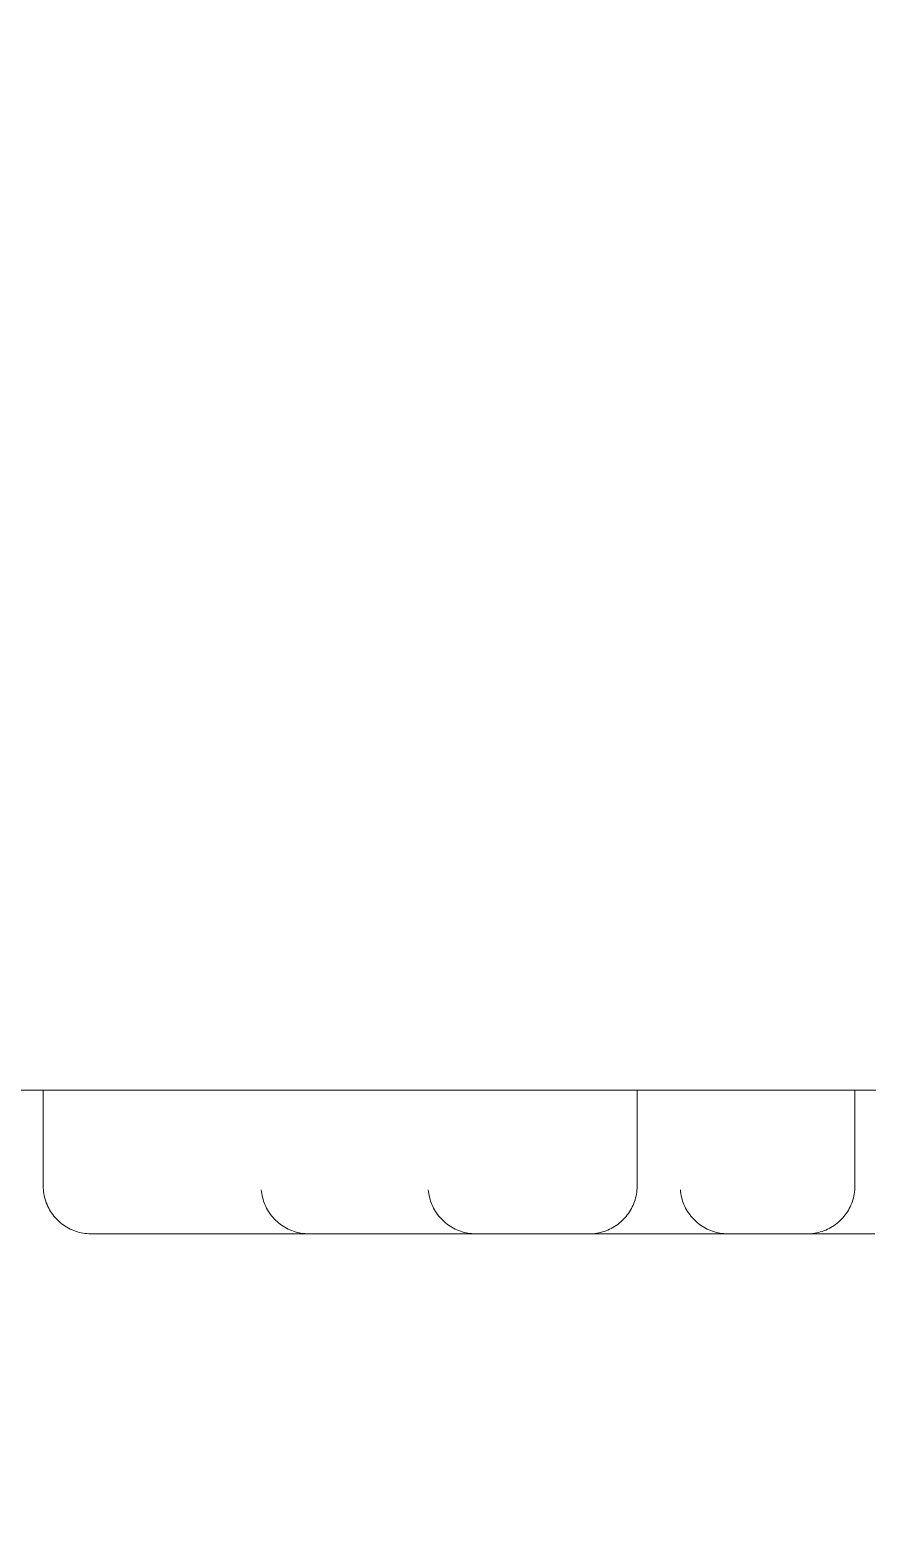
# Model space of a CAD drawing. Header units: metres. Extents: x 13415 to 21618, y 7657 to 10396.
# Drawn here: x 20238.093 to 20239.841, y 8014.333 to 8017.46 of the extents above; entities that cross this region are included whole.
import ezdxf

# ---------------------------------------------------------------- set-up
doc = ezdxf.new("R2010")
doc.units = ezdxf.units.M
doc.header["$LTSCALE"] = 0.2
doc.layers.add('02', color=2, linetype='Continuous')
doc.layers.add('A-GENM', color=2, linetype='Continuous', lineweight=9)

# ---------------------------------------------------------------- blocks, each defined once
blk = doc.blocks.new('chuv')
at = {"layer": 'A-GENM'}
for p, q in [((19990.8347, 7552.5926), (19991.4061, 7552.5926)), ((19991.1093, 7552.5926), (19991.1093, 7552.3926)), ((19991.2277, 7552.5926), (19991.6972, 7552.5926)), ((19991.5643, 7552.5926), (19991.5643, 7552.3926)), ((19991.5643, 7552.5926), (19992.5487, 7552.5926)), ((19992.5487, 7552.5926), (19992.6859, 7552.5926)), ((19992.6859, 7552.5926), (19992.8043, 7552.5926)), ((19992.8043, 7552.3926), (19992.8043, 7552.5926)), ((19992.8043, 7552.3926), (19992.8043, 7552.5926))]:
    blk.add_line(p, q, dxfattribs=at)
at = {"layer": 'A-GENM', "flags": 128}
for points in [[(19980.627, 7552.5926), (19981.4587, 7552.5926), (19982.2892, 7552.5926), (19983.117, 7552.5926), (19983.9408, 7552.5926), (19984.7593, 7552.5926), (19985.5712, 7552.5926), (19986.3752, 7552.5926), (19987.1699, 7552.5926), (19987.9543, 7552.5926), (19988.7269, 7552.5926), (19989.4865, 7552.5926), (19990.232, 7552.5926), (19990.9621, 7552.5926), (19991.6756, 7552.5926), (19992.3715, 7552.5926), (19993.0486, 7552.5926)], [(19991.2093, 7552.2926), (19991.2053, 7552.2926), (19991.2013, 7552.2929), (19991.1973, 7552.2933), (19991.1934, 7552.2938), (19991.1894, 7552.2946), (19991.1855, 7552.2954), (19991.1817, 7552.2965), (19991.1778, 7552.2976), (19991.1741, 7552.299), (19991.1703, 7552.3005), (19991.1667, 7552.3021), (19991.1631, 7552.3039), (19991.1596, 7552.3058), (19991.1562, 7552.3078), (19991.1528, 7552.31), (19991.1496, 7552.3124), (19991.1464, 7552.3148), (19991.1433, 7552.3174), (19991.1404, 7552.3201), (19991.1376, 7552.3229), (19991.1348, 7552.3258), (19991.1322, 7552.3289), (19991.1297, 7552.332), (19991.1274, 7552.3352), (19991.1251, 7552.3385), (19991.123, 7552.3419), (19991.1211, 7552.3454), (19991.1193, 7552.349), (19991.1176, 7552.3526), (19991.1161, 7552.3563), (19991.1147, 7552.3601), (19991.1135, 7552.3639), (19991.1124, 7552.3678), (19991.1115, 7552.3716), (19991.1107, 7552.3756), (19991.1101, 7552.3795), (19991.1097, 7552.3835), (19991.1094, 7552.3875), (19991.1093, 7552.3915), (19991.1093, 7552.3926)], [(19991.2093, 7552.2926), (19991.2053, 7552.2926), (19991.2013, 7552.2929), (19991.1973, 7552.2933), (19991.1934, 7552.2938), (19991.1894, 7552.2946), (19991.1855, 7552.2954), (19991.1817, 7552.2965), (19991.1778, 7552.2976), (19991.1741, 7552.299), (19991.1703, 7552.3005), (19991.1667, 7552.3021), (19991.1631, 7552.3039), (19991.1596, 7552.3058), (19991.1562, 7552.3078), (19991.1528, 7552.31), (19991.1496, 7552.3124), (19991.1464, 7552.3148), (19991.1433, 7552.3174), (19991.1404, 7552.3201), (19991.1376, 7552.3229), (19991.1348, 7552.3258), (19991.1322, 7552.3289), (19991.1297, 7552.332), (19991.1274, 7552.3352), (19991.1251, 7552.3385), (19991.123, 7552.3419), (19991.1211, 7552.3454), (19991.1193, 7552.349), (19991.1176, 7552.3526), (19991.1161, 7552.3563), (19991.1147, 7552.3601), (19991.1135, 7552.3639), (19991.1124, 7552.3678), (19991.1115, 7552.3716), (19991.1107, 7552.3756), (19991.1101, 7552.3795), (19991.1097, 7552.3835)], [(19991.4739, 7552.3846), (19991.4735, 7552.3806), (19991.473, 7552.3766), (19991.4722, 7552.3727), (19991.4714, 7552.3688), (19991.4703, 7552.3649), (19991.4692, 7552.3611), (19991.4678, 7552.3573), (19991.4663, 7552.3536), (19991.4647, 7552.35), (19991.4629, 7552.3464), (19991.461, 7552.3429), (19991.459, 7552.3394), (19991.4568, 7552.3361), (19991.4544, 7552.3328), (19991.452, 7552.3297), (19991.4494, 7552.3266), (19991.4467, 7552.3237), (19991.4439, 7552.3208), (19991.441, 7552.3181), (19991.4379, 7552.3155), (19991.4348, 7552.313), (19991.4316, 7552.3106), (19991.4283, 7552.3084), (19991.4249, 7552.3063), (19991.4214, 7552.3044), (19991.4178, 7552.3026), (19991.4142, 7552.3009), (19991.4105, 7552.2994), (19991.4067, 7552.298), (19991.4029, 7552.2968), (19991.399, 7552.2957), (19991.3952, 7552.2948), (19991.3912, 7552.294), (19991.3873, 7552.2934), (19991.3833, 7552.293), (19991.3793, 7552.2927), (19991.3753, 7552.2926), (19991.3742, 7552.2926)], [(19991.4739, 7552.3846), (19991.4735, 7552.3806), (19991.473, 7552.3766), (19991.4722, 7552.3727), (19991.4714, 7552.3688), (19991.4703, 7552.3649), (19991.4692, 7552.3611), (19991.4678, 7552.3573), (19991.4663, 7552.3536), (19991.4647, 7552.35), (19991.4629, 7552.3464), (19991.461, 7552.3429), (19991.459, 7552.3394), (19991.4568, 7552.3361), (19991.4544, 7552.3328), (19991.452, 7552.3297), (19991.4494, 7552.3266), (19991.4467, 7552.3237), (19991.4439, 7552.3208), (19991.441, 7552.3181), (19991.4379, 7552.3155), (19991.4348, 7552.313), (19991.4316, 7552.3106), (19991.4283, 7552.3084), (19991.4249, 7552.3063), (19991.4214, 7552.3044), (19991.4178, 7552.3026), (19991.4142, 7552.3009), (19991.4105, 7552.2994), (19991.4067, 7552.298), (19991.4029, 7552.2968), (19991.399, 7552.2957), (19991.3952, 7552.2948), (19991.3912, 7552.294), (19991.3873, 7552.2934), (19991.3833, 7552.293), (19991.3793, 7552.2927), (19991.3753, 7552.2926), (19991.3742, 7552.2926)], [(19991.6643, 7552.2926), (19991.6603, 7552.2926), (19991.6563, 7552.2929), (19991.6523, 7552.2933), (19991.6484, 7552.2938), (19991.6444, 7552.2946), (19991.6405, 7552.2954), (19991.6367, 7552.2965), (19991.6328, 7552.2976), (19991.6291, 7552.299), (19991.6254, 7552.3005), (19991.6217, 7552.3021), (19991.6181, 7552.3039), (19991.6146, 7552.3058), (19991.6112, 7552.3078), (19991.6078, 7552.31), (19991.6046, 7552.3124), (19991.6014, 7552.3148), (19991.5984, 7552.3174), (19991.5954, 7552.3201), (19991.5926, 7552.3229), (19991.5898, 7552.3258), (19991.5872, 7552.3289), (19991.5847, 7552.332), (19991.5824, 7552.3352), (19991.5801, 7552.3385), (19991.5781, 7552.3419), (19991.5761, 7552.3454), (19991.5743, 7552.349), (19991.5726, 7552.3526), (19991.5711, 7552.3563), (19991.5697, 7552.3601), (19991.5685, 7552.3639), (19991.5674, 7552.3678), (19991.5665, 7552.3716), (19991.5657, 7552.3756), (19991.5651, 7552.3795), (19991.5647, 7552.3835), (19991.5644, 7552.3875), (19991.5643, 7552.3915), (19991.5643, 7552.3926)], [(19991.6643, 7552.2926), (19991.6603, 7552.2926), (19991.6563, 7552.2929), (19991.6523, 7552.2933), (19991.6484, 7552.2938), (19991.6444, 7552.2946), (19991.6405, 7552.2954), (19991.6367, 7552.2965), (19991.6328, 7552.2976), (19991.6291, 7552.299), (19991.6254, 7552.3005), (19991.6217, 7552.3021), (19991.6181, 7552.3039), (19991.6146, 7552.3058), (19991.6112, 7552.3078), (19991.6078, 7552.31), (19991.6046, 7552.3124), (19991.6014, 7552.3148), (19991.5984, 7552.3174), (19991.5954, 7552.3201), (19991.5926, 7552.3229), (19991.5898, 7552.3258), (19991.5872, 7552.3289), (19991.5847, 7552.332), (19991.5824, 7552.3352), (19991.5801, 7552.3385), (19991.5781, 7552.3419), (19991.5761, 7552.3454), (19991.5743, 7552.349), (19991.5726, 7552.3526), (19991.5711, 7552.3563), (19991.5697, 7552.3601), (19991.5685, 7552.3639), (19991.5674, 7552.3678), (19991.5665, 7552.3716), (19991.5657, 7552.3756), (19991.5651, 7552.3795), (19991.5647, 7552.3835)], [(19992.0002, 7552.3846), (19991.9998, 7552.3806), (19991.9993, 7552.3766), (19991.9986, 7552.3727), (19991.9977, 7552.3688), (19991.9967, 7552.3649), (19991.9955, 7552.3611), (19991.9941, 7552.3573), (19991.9927, 7552.3536), (19991.991, 7552.35), (19991.9892, 7552.3464), (19991.9873, 7552.3429), (19991.9853, 7552.3394), (19991.9831, 7552.3361), (19991.9808, 7552.3328), (19991.9783, 7552.3297), (19991.9757, 7552.3266), (19991.973, 7552.3237), (19991.9702, 7552.3208), (19991.9673, 7552.3181), (19991.9643, 7552.3155), (19991.9611, 7552.313), (19991.9579, 7552.3106), (19991.9546, 7552.3084), (19991.9512, 7552.3063), (19991.9477, 7552.3044), (19991.9441, 7552.3026), (19991.9405, 7552.3009), (19991.9368, 7552.2994), (19991.933, 7552.298), (19991.9292, 7552.2968), (19991.9254, 7552.2957), (19991.9215, 7552.2948), (19991.9175, 7552.294), (19991.9136, 7552.2934), (19991.9096, 7552.293), (19991.9056, 7552.2927), (19991.9016, 7552.2926), (19991.9005, 7552.2926)], [(19992.349, 7552.3846), (19992.3486, 7552.3806), (19992.348, 7552.3766), (19992.3473, 7552.3727), (19992.3464, 7552.3688), (19992.3454, 7552.3649), (19992.3442, 7552.3611), (19992.3429, 7552.3573), (19992.3414, 7552.3536), (19992.3398, 7552.35), (19992.338, 7552.3464), (19992.3361, 7552.3429), (19992.334, 7552.3394), (19992.3318, 7552.3361), (19992.3295, 7552.3328), (19992.327, 7552.3297), (19992.3245, 7552.3266), (19992.3218, 7552.3237), (19992.319, 7552.3208), (19992.316, 7552.3181), (19992.313, 7552.3155), (19992.3099, 7552.313), (19992.3066, 7552.3106), (19992.3033, 7552.3084), (19992.2999, 7552.3063), (19992.2964, 7552.3044), (19992.2929, 7552.3026), (19992.2892, 7552.3009), (19992.2855, 7552.2994), (19992.2818, 7552.298), (19992.278, 7552.2968), (19992.2741, 7552.2957), (19992.2702, 7552.2948), (19992.2663, 7552.294), (19992.2623, 7552.2934), (19992.2584, 7552.293), (19992.2544, 7552.2927), (19992.2504, 7552.2926), (19992.2493, 7552.2926)], [(19992.349, 7552.3846), (19992.3486, 7552.3806), (19992.348, 7552.3766), (19992.3473, 7552.3727), (19992.3464, 7552.3688), (19992.3454, 7552.3649), (19992.3442, 7552.3611), (19992.3429, 7552.3573), (19992.3414, 7552.3536), (19992.3398, 7552.35), (19992.338, 7552.3464), (19992.3361, 7552.3429), (19992.334, 7552.3394), (19992.3318, 7552.3361), (19992.3295, 7552.3328), (19992.327, 7552.3297), (19992.3245, 7552.3266), (19992.3218, 7552.3237), (19992.319, 7552.3208), (19992.316, 7552.3181), (19992.313, 7552.3155), (19992.3099, 7552.313), (19992.3066, 7552.3106), (19992.3033, 7552.3084), (19992.2999, 7552.3063), (19992.2964, 7552.3044), (19992.2929, 7552.3026), (19992.2892, 7552.3009), (19992.2855, 7552.2994), (19992.2818, 7552.298), (19992.278, 7552.2968), (19992.2741, 7552.2957), (19992.2702, 7552.2948), (19992.2663, 7552.294), (19992.2623, 7552.2934), (19992.2584, 7552.293), (19992.2544, 7552.2927), (19992.2504, 7552.2926), (19992.2493, 7552.2926)], [(19992.8043, 7552.3926), (19992.8042, 7552.3886), (19992.804, 7552.3846), (19992.8036, 7552.3806), (19992.803, 7552.3766), (19992.8023, 7552.3727), (19992.8014, 7552.3688), (19992.8004, 7552.3649), (19992.7992, 7552.3611), (19992.7979, 7552.3573), (19992.7964, 7552.3536), (19992.7948, 7552.35), (19992.793, 7552.3464), (19992.7911, 7552.3429), (19992.789, 7552.3394), (19992.7868, 7552.3361), (19992.7845, 7552.3328), (19992.7821, 7552.3297), (19992.7795, 7552.3266), (19992.7768, 7552.3237), (19992.774, 7552.3208), (19992.771, 7552.3181), (19992.768, 7552.3155), (19992.7649, 7552.313), (19992.7616, 7552.3106), (19992.7583, 7552.3084), (19992.7549, 7552.3063), (19992.7514, 7552.3044), (19992.7479, 7552.3026), (19992.7442, 7552.3009), (19992.7405, 7552.2994), (19992.7368, 7552.298), (19992.733, 7552.2968), (19992.7291, 7552.2957), (19992.7252, 7552.2948), (19992.7213, 7552.294), (19992.7173, 7552.2934), (19992.7134, 7552.293), (19992.7094, 7552.2927), (19992.7054, 7552.2926), (19992.7043, 7552.2926)], [(19992.8043, 7552.3926), (19992.8042, 7552.3886), (19992.804, 7552.3846), (19992.8036, 7552.3806), (19992.803, 7552.3766), (19992.8023, 7552.3727), (19992.8014, 7552.3688), (19992.8004, 7552.3649), (19992.7992, 7552.3611), (19992.7979, 7552.3573), (19992.7964, 7552.3536), (19992.7948, 7552.35), (19992.793, 7552.3464), (19992.7911, 7552.3429), (19992.789, 7552.3394), (19992.7868, 7552.3361), (19992.7845, 7552.3328), (19992.7821, 7552.3297), (19992.7795, 7552.3266), (19992.7768, 7552.3237), (19992.774, 7552.3208), (19992.771, 7552.3181), (19992.768, 7552.3155), (19992.7649, 7552.313), (19992.7616, 7552.3106), (19992.7583, 7552.3084), (19992.7549, 7552.3063), (19992.7514, 7552.3044), (19992.7479, 7552.3026), (19992.7442, 7552.3009), (19992.7405, 7552.2994), (19992.7368, 7552.298), (19992.733, 7552.2968), (19992.7291, 7552.2957), (19992.7252, 7552.2948), (19992.7213, 7552.294), (19992.7173, 7552.2934), (19992.7134, 7552.293), (19992.7094, 7552.2927), (19992.7054, 7552.2926), (19992.7043, 7552.2926)], [(19991.0706, 7552.2926), (19991.0894, 7552.2926), (19991.1077, 7552.2926), (19991.1257, 7552.2926), (19991.1432, 7552.2926), (19991.1603, 7552.2926), (19991.1768, 7552.2926), (19991.1929, 7552.2926), (19991.2084, 7552.2926), (19991.2233, 7552.2926), (19991.2377, 7552.2926), (19991.2514, 7552.2926), (19991.2645, 7552.2926), (19991.277, 7552.2926), (19991.2887, 7552.2926), (19991.2998, 7552.2926), (19991.3102, 7552.2926), (19991.3198, 7552.2926), (19991.3287, 7552.2926), (19991.3368, 7552.2926), (19991.3442, 7552.2926), (19991.3488, 7552.2926)], [(19991.3488, 7552.2926), (19991.342, 7552.2926), (19991.3344, 7552.2926), (19991.326, 7552.2926), (19991.3169, 7552.2926), (19991.307, 7552.2926), (19991.2964, 7552.2926), (19991.2851, 7552.2926), (19991.2731, 7552.2926), (19991.2605, 7552.2926), (19991.2472, 7552.2926), (19991.2332, 7552.2926), (19991.2187, 7552.2926), (19991.2036, 7552.2926), (19991.1879, 7552.2926), (19991.1717, 7552.2926), (19991.1549, 7552.2926), (19991.1377, 7552.2926), (19991.1201, 7552.2926), (19991.102, 7552.2926), (19991.0835, 7552.2926)], [(19991.0679, 7552.2926), (19991.0866, 7552.2926), (19991.1051, 7552.2926), (19991.1231, 7552.2926), (19991.1407, 7552.2926), (19991.1578, 7552.2926), (19991.1744, 7552.2926), (19991.1906, 7552.2926), (19991.2061, 7552.2926), (19991.2212, 7552.2926), (19991.2356, 7552.2926), (19991.2494, 7552.2926), (19991.2626, 7552.2926), (19991.2752, 7552.2926), (19991.2871, 7552.2926), (19991.2982, 7552.2926), (19991.3087, 7552.2926), (19991.3184, 7552.2926), (19991.3274, 7552.2926), (19991.3357, 7552.2926), (19991.3432, 7552.2926), (19991.3498, 7552.2926), (19991.3557, 7552.2926), (19991.3608, 7552.2926), (19991.3651, 7552.2926), (19991.3686, 7552.2926), (19991.3712, 7552.2926), (19991.373, 7552.2926), (19991.374, 7552.2926)], [(19991.3742, 7552.2926), (19991.3738, 7552.2926), (19991.3726, 7552.2926), (19991.3705, 7552.2926), (19991.3676, 7552.2926), (19991.3639, 7552.2926), (19991.3593, 7552.2926), (19991.354, 7552.2926), (19991.3478, 7552.2926), (19991.3409, 7552.2926), (19991.3332, 7552.2926), (19991.3247, 7552.2926), (19991.3155, 7552.2926), (19991.3055, 7552.2926), (19991.2948, 7552.2926), (19991.2834, 7552.2926), (19991.2713, 7552.2926), (19991.2586, 7552.2926), (19991.2452, 7552.2926), (19991.2311, 7552.2926), (19991.2165, 7552.2926), (19991.2013, 7552.2926), (19991.1855, 7552.2926), (19991.1693, 7552.2926), (19991.1525, 7552.2926), (19991.1352, 7552.2926), (19991.1175, 7552.2926), (19991.0993, 7552.2926), (19991.0808, 7552.2926)], [(19991.0823, 7552.2926), (19991.0996, 7552.2926), (19991.1173, 7552.2926), (19991.1355, 7552.2926), (19991.154, 7552.2926), (19991.1729, 7552.2926), (19991.1921, 7552.2926), (19991.2117, 7552.2926), (19991.2315, 7552.2926), (19991.2515, 7552.2926), (19991.2717, 7552.2926), (19991.2922, 7552.2926), (19991.3127, 7552.2926), (19991.3334, 7552.2926), (19991.3541, 7552.2926), (19991.3749, 7552.2926), (19991.3957, 7552.2926), (19991.4165, 7552.2926), (19991.4372, 7552.2926), (19991.4578, 7552.2926), (19991.4783, 7552.2926), (19991.4987, 7552.2926), (19991.5189, 7552.2926), (19991.5388, 7552.2926), (19991.5585, 7552.2926), (19991.5779, 7552.2926), (19991.5969, 7552.2926), (19991.6157, 7552.2926), (19991.634, 7552.2926), (19991.652, 7552.2926), (19991.6695, 7552.2926), (19991.6866, 7552.2926), (19991.7031, 7552.2926), (19991.7192, 7552.2926), (19991.7347, 7552.2926), (19991.7496, 7552.2926), (19991.764, 7552.2926), (19991.7777, 7552.2926), (19991.7908, 7552.2926), (19991.8033, 7552.2926), (19991.8151, 7552.2926), (19991.8261, 7552.2926), (19991.8365, 7552.2926), (19991.8461, 7552.2926), (19991.855, 7552.2926), (19991.8631, 7552.2926), (19991.8705, 7552.2926), (19991.8771, 7552.2926), (19991.8829, 7552.2926), (19991.8878, 7552.2926), (19991.892, 7552.2926), (19991.8953, 7552.2926), (19991.8979, 7552.2926), (19991.8996, 7552.2926), (19991.9004, 7552.2926)], [(19991.9005, 7552.2926), (19991.9001, 7552.2926), (19991.8989, 7552.2926), (19991.8968, 7552.2926), (19991.8939, 7552.2926), (19991.8902, 7552.2926), (19991.8856, 7552.2926), (19991.8803, 7552.2926), (19991.8742, 7552.2926), (19991.8672, 7552.2926), (19991.8595, 7552.2926), (19991.851, 7552.2926), (19991.8418, 7552.2926), (19991.8318, 7552.2926), (19991.8211, 7552.2926), (19991.8097, 7552.2926), (19991.7976, 7552.2926), (19991.7849, 7552.2926), (19991.7715, 7552.2926), (19991.7575, 7552.2926), (19991.7428, 7552.2926), (19991.7276, 7552.2926), (19991.7119, 7552.2926), (19991.6956, 7552.2926), (19991.6788, 7552.2926), (19991.6615, 7552.2926), (19991.6438, 7552.2926), (19991.6256, 7552.2926), (19991.6071, 7552.2926), (19991.5882, 7552.2926), (19991.569, 7552.2926), (19991.5494, 7552.2926), (19991.5296, 7552.2926), (19991.5096, 7552.2926), (19991.4894, 7552.2926), (19991.4689, 7552.2926), (19991.4484, 7552.2926), (19991.4277, 7552.2926), (19991.407, 7552.2926), (19991.3862, 7552.2926), (19991.3654, 7552.2926), (19991.3446, 7552.2926), (19991.3239, 7552.2926), (19991.3033, 7552.2926), (19991.2827, 7552.2926), (19991.2624, 7552.2926), (19991.2422, 7552.2926), (19991.2223, 7552.2926), (19991.2026, 7552.2926), (19991.1832, 7552.2926), (19991.1642, 7552.2926), (19991.1454, 7552.2926), (19991.1271, 7552.2926), (19991.1091, 7552.2926), (19991.0916, 7552.2926), (19991.0745, 7552.2926)], [(19991.2093, 7552.2926), (19991.2097, 7552.2926), (19991.2109, 7552.2926), (19991.213, 7552.2926), (19991.2159, 7552.2926), (19991.2197, 7552.2926), (19991.2242, 7552.2926), (19991.2295, 7552.2926), (19991.2357, 7552.2926), (19991.2426, 7552.2926), (19991.2503, 7552.2926), (19991.2588, 7552.2926), (19991.268, 7552.2926), (19991.278, 7552.2926), (19991.2887, 7552.2926), (19991.3001, 7552.2926), (19991.3086, 7552.2926)], [(19991.2093, 7552.2926), (19991.2097, 7552.2926), (19991.2109, 7552.2926), (19991.213, 7552.2926), (19991.2159, 7552.2926), (19991.2197, 7552.2926), (19991.2242, 7552.2926), (19991.2295, 7552.2926), (19991.2357, 7552.2926), (19991.2426, 7552.2926), (19991.2503, 7552.2926), (19991.2588, 7552.2926), (19991.268, 7552.2926), (19991.278, 7552.2926), (19991.2887, 7552.2926), (19991.3001, 7552.2926), (19991.3122, 7552.2926), (19991.3249, 7552.2926), (19991.3383, 7552.2926), (19991.3524, 7552.2926), (19991.367, 7552.2926), (19991.3822, 7552.2926), (19991.398, 7552.2926), (19991.4143, 7552.2926), (19991.4311, 7552.2926), (19991.4483, 7552.2926), (19991.4661, 7552.2926), (19991.4842, 7552.2926), (19991.5027, 7552.2926), (19991.5216, 7552.2926), (19991.5409, 7552.2926), (19991.5604, 7552.2926), (19991.5802, 7552.2926), (19991.6002, 7552.2926), (19991.6205, 7552.2926), (19991.6409, 7552.2926), (19991.6615, 7552.2926), (19991.6821, 7552.2926), (19991.7029, 7552.2926), (19991.7237, 7552.2926), (19991.7445, 7552.2926), (19991.7652, 7552.2926), (19991.786, 7552.2926), (19991.8066, 7552.2926), (19991.8271, 7552.2926), (19991.8474, 7552.2926), (19991.8676, 7552.2926), (19991.8875, 7552.2926), (19991.9072, 7552.2926), (19991.9266, 7552.2926), (19991.9457, 7552.2926), (19991.9644, 7552.2926), (19991.9828, 7552.2926), (19992.0007, 7552.2926), (19992.0182, 7552.2926), (19992.0353, 7552.2926), (19992.0519, 7552.2926), (19992.0679, 7552.2926), (19992.0834, 7552.2926), (19992.0984, 7552.2926), (19992.1127, 7552.2926), (19992.1265, 7552.2926), (19992.1396, 7552.2926), (19992.15, 7552.2926)], [(19991.3086, 7552.2926), (19991.2967, 7552.2926), (19991.2855, 7552.2926), (19991.275, 7552.2926), (19991.2653, 7552.2926), (19991.2563, 7552.2926), (19991.248, 7552.2926), (19991.2405, 7552.2926), (19991.2338, 7552.2926), (19991.2279, 7552.2926), (19991.2228, 7552.2926), (19991.2185, 7552.2926), (19991.215, 7552.2926), (19991.2123, 7552.2926), (19991.2105, 7552.2926), (19991.2095, 7552.2926)], [(19992.15, 7552.2926), (19992.1374, 7552.2926), (19992.1242, 7552.2926), (19992.1104, 7552.2926), (19992.0959, 7552.2926), (19992.0809, 7552.2926), (19992.0653, 7552.2926), (19992.0491, 7552.2926), (19992.0325, 7552.2926), (19992.0153, 7552.2926), (19991.9977, 7552.2926), (19991.9797, 7552.2926), (19991.9613, 7552.2926), (19991.9425, 7552.2926), (19991.9234, 7552.2926), (19991.9039, 7552.2926), (19991.8842, 7552.2926), (19991.8642, 7552.2926), (19991.844, 7552.2926), (19991.8236, 7552.2926), (19991.8031, 7552.2926), (19991.7825, 7552.2926), (19991.7618, 7552.2926), (19991.741, 7552.2926), (19991.7202, 7552.2926), (19991.6994, 7552.2926), (19991.6787, 7552.2926), (19991.658, 7552.2926), (19991.6375, 7552.2926), (19991.6171, 7552.2926), (19991.5968, 7552.2926), (19991.5768, 7552.2926), (19991.5571, 7552.2926), (19991.5376, 7552.2926), (19991.5184, 7552.2926), (19991.4996, 7552.2926), (19991.4811, 7552.2926), (19991.463, 7552.2926), (19991.4454, 7552.2926), (19991.4282, 7552.2926), (19991.4115, 7552.2926), (19991.3953, 7552.2926), (19991.3796, 7552.2926), (19991.3645, 7552.2926), (19991.35, 7552.2926), (19991.336, 7552.2926), (19991.3228, 7552.2926), (19991.3101, 7552.2926), (19991.2981, 7552.2926), (19991.2869, 7552.2926), (19991.2763, 7552.2926), (19991.2664, 7552.2926), (19991.2573, 7552.2926), (19991.249, 7552.2926), (19991.2414, 7552.2926), (19991.2346, 7552.2926), (19991.2286, 7552.2926), (19991.2234, 7552.2926), (19991.219, 7552.2926), (19991.2154, 7552.2926), (19991.2126, 7552.2926), (19991.2107, 7552.2926), (19991.2096, 7552.2926)], [(19991.3086, 7552.2926), (19991.3212, 7552.2926), (19991.3344, 7552.2926), (19991.3482, 7552.2926), (19991.3627, 7552.2926), (19991.3777, 7552.2926), (19991.3933, 7552.2926), (19991.4094, 7552.2926), (19991.4261, 7552.2926), (19991.4432, 7552.2926), (19991.4608, 7552.2926), (19991.4789, 7552.2926), (19991.4973, 7552.2926), (19991.5161, 7552.2926), (19991.5352, 7552.2926), (19991.5547, 7552.2926), (19991.5744, 7552.2926), (19991.5944, 7552.2926), (19991.6145, 7552.2926), (19991.6349, 7552.2926), (19991.6554, 7552.2926), (19991.6761, 7552.2926), (19991.6968, 7552.2926), (19991.7176, 7552.2926), (19991.7384, 7552.2926), (19991.7592, 7552.2926), (19991.7799, 7552.2926), (19991.8006, 7552.2926), (19991.8211, 7552.2926), (19991.8415, 7552.2926), (19991.8617, 7552.2926), (19991.8817, 7552.2926), (19991.9015, 7552.2926), (19991.921, 7552.2926), (19991.9401, 7552.2926), (19991.959, 7552.2926), (19991.9775, 7552.2926), (19991.9955, 7552.2926), (19992.0132, 7552.2926), (19992.0304, 7552.2926), (19992.0471, 7552.2926), (19992.0633, 7552.2926), (19992.079, 7552.2926), (19992.0941, 7552.2926), (19992.1086, 7552.2926), (19992.1225, 7552.2926), (19992.1358, 7552.2926), (19992.1485, 7552.2926), (19992.1604, 7552.2926), (19992.1717, 7552.2926), (19992.1823, 7552.2926), (19992.1921, 7552.2926), (19992.2012, 7552.2926), (19992.2096, 7552.2926), (19992.2172, 7552.2926), (19992.224, 7552.2926), (19992.23, 7552.2926), (19992.2352, 7552.2926), (19992.2396, 7552.2926), (19992.2432, 7552.2926), (19992.246, 7552.2926), (19992.2479, 7552.2926), (19992.249, 7552.2926)], [(19992.2493, 7552.2926), (19992.2489, 7552.2926), (19992.2476, 7552.2926), (19992.2455, 7552.2926), (19992.2426, 7552.2926), (19992.2389, 7552.2926), (19992.2344, 7552.2926), (19992.229, 7552.2926), (19992.2229, 7552.2926), (19992.216, 7552.2926), (19992.2082, 7552.2926), (19992.1998, 7552.2926), (19992.1905, 7552.2926), (19992.1806, 7552.2926), (19992.1699, 7552.2926), (19992.1585, 7552.2926), (19992.1464, 7552.2926), (19992.1336, 7552.2926), (19992.1202, 7552.2926), (19992.1062, 7552.2926), (19992.0916, 7552.2926), (19992.0764, 7552.2926), (19992.0606, 7552.2926), (19992.0443, 7552.2926), (19992.0275, 7552.2926), (19992.0102, 7552.2926), (19991.9925, 7552.2926), (19991.9744, 7552.2926), (19991.9558, 7552.2926), (19991.9369, 7552.2926), (19991.9177, 7552.2926), (19991.8982, 7552.2926), (19991.8784, 7552.2926), (19991.8583, 7552.2926), (19991.8381, 7552.2926), (19991.8177, 7552.2926), (19991.7971, 7552.2926), (19991.7764, 7552.2926), (19991.7557, 7552.2926), (19991.7349, 7552.2926), (19991.7141, 7552.2926), (19991.6933, 7552.2926), (19991.6726, 7552.2926), (19991.652, 7552.2926), (19991.6315, 7552.2926), (19991.6111, 7552.2926), (19991.591, 7552.2926), (19991.571, 7552.2926), (19991.5514, 7552.2926), (19991.532, 7552.2926), (19991.5129, 7552.2926), (19991.4942, 7552.2926), (19991.4758, 7552.2926), (19991.4578, 7552.2926), (19991.4403, 7552.2926), (19991.4233, 7552.2926), (19991.4067, 7552.2926), (19991.3906, 7552.2926), (19991.3751, 7552.2926), (19991.3602, 7552.2926), (19991.3458, 7552.2926), (19991.3321, 7552.2926), (19991.319, 7552.2926), (19991.3086, 7552.2926)], [(19991.3742, 7552.2926), (19991.3738, 7552.2926), (19991.3726, 7552.2926), (19991.3705, 7552.2926), (19991.3676, 7552.2926), (19991.3639, 7552.2926), (19991.3593, 7552.2926), (19991.354, 7552.2926), (19991.3488, 7552.2926)], [(19991.3488, 7552.2926), (19991.3548, 7552.2926), (19991.36, 7552.2926), (19991.3645, 7552.2926), (19991.3681, 7552.2926), (19991.3708, 7552.2926), (19991.3728, 7552.2926), (19991.3739, 7552.2926)], [(19992.4899, 7552.2926), (19992.4729, 7552.2926), (19992.4553, 7552.2926), (19992.4374, 7552.2926), (19992.419, 7552.2926), (19992.4003, 7552.2926), (19992.3812, 7552.2926), (19992.3618, 7552.2926), (19992.3421, 7552.2926), (19992.3222, 7552.2926), (19992.302, 7552.2926), (19992.2816, 7552.2926), (19992.2611, 7552.2926), (19992.2405, 7552.2926), (19992.2198, 7552.2926), (19992.199, 7552.2926), (19992.1782, 7552.2926), (19992.1574, 7552.2926), (19992.1367, 7552.2926), (19992.116, 7552.2926), (19992.0955, 7552.2926), (19992.075, 7552.2926), (19992.0548, 7552.2926), (19992.0348, 7552.2926), (19992.015, 7552.2926), (19991.9954, 7552.2926), (19991.9762, 7552.2926), (19991.9573, 7552.2926), (19991.9388, 7552.2926), (19991.9207, 7552.2926), (19991.9029, 7552.2926), (19991.8857, 7552.2926), (19991.8689, 7552.2926), (19991.8526, 7552.2926), (19991.8369, 7552.2926), (19991.8217, 7552.2926), (19991.8071, 7552.2926), (19991.7931, 7552.2926), (19991.7797, 7552.2926), (19991.7669, 7552.2926), (19991.7549, 7552.2926), (19991.7435, 7552.2926), (19991.7328, 7552.2926), (19991.7228, 7552.2926), (19991.7136, 7552.2926), (19991.7052, 7552.2926), (19991.6975, 7552.2926), (19991.6905, 7552.2926), (19991.6844, 7552.2926), (19991.6791, 7552.2926), (19991.6746, 7552.2926), (19991.6709, 7552.2926), (19991.668, 7552.2926), (19991.6659, 7552.2926), (19991.6647, 7552.2926), (19991.6643, 7552.2926)], [(19991.6643, 7552.2926), (19991.6647, 7552.2926), (19991.666, 7552.2926), (19991.668, 7552.2926), (19991.6709, 7552.2926), (19991.6747, 7552.2926), (19991.6792, 7552.2926), (19991.6845, 7552.2926), (19991.6907, 7552.2926), (19991.6976, 7552.2926), (19991.7053, 7552.2926), (19991.7138, 7552.2926), (19991.7231, 7552.2926), (19991.733, 7552.2926), (19991.7437, 7552.2926), (19991.7551, 7552.2926), (19991.7672, 7552.2926), (19991.78, 7552.2926), (19991.7934, 7552.2926), (19991.8074, 7552.2926), (19991.822, 7552.2926), (19991.8372, 7552.2926), (19991.853, 7552.2926), (19991.8693, 7552.2926), (19991.8786, 7552.2926)], [(19991.6643, 7552.2926), (19991.6647, 7552.2926), (19991.666, 7552.2926), (19991.668, 7552.2926), (19991.6709, 7552.2926), (19991.6747, 7552.2926), (19991.6792, 7552.2926), (19991.6845, 7552.2926), (19991.6907, 7552.2926), (19991.6976, 7552.2926), (19991.7053, 7552.2926), (19991.7138, 7552.2926), (19991.7231, 7552.2926), (19991.733, 7552.2926), (19991.7437, 7552.2926), (19991.7551, 7552.2926), (19991.7672, 7552.2926), (19991.78, 7552.2926), (19991.7934, 7552.2926), (19991.8074, 7552.2926), (19991.822, 7552.2926), (19991.8372, 7552.2926), (19991.853, 7552.2926), (19991.8693, 7552.2926), (19991.8861, 7552.2926), (19991.9033, 7552.2926), (19991.9211, 7552.2926), (19991.9392, 7552.2926), (19991.9577, 7552.2926), (19991.9766, 7552.2926), (19991.9959, 7552.2926), (19992.0154, 7552.2926), (19992.0352, 7552.2926), (19992.0552, 7552.2926), (19992.0755, 7552.2926), (19992.0959, 7552.2926), (19992.1165, 7552.2926), (19992.1371, 7552.2926), (19992.1579, 7552.2926), (19992.1787, 7552.2926), (19992.1995, 7552.2926), (19992.2203, 7552.2926), (19992.241, 7552.2926), (19992.2616, 7552.2926), (19992.2821, 7552.2926), (19992.3024, 7552.2926), (19992.3226, 7552.2926), (19992.3425, 7552.2926), (19992.3622, 7552.2926), (19992.3816, 7552.2926), (19992.4007, 7552.2926), (19992.4194, 7552.2926), (19992.4378, 7552.2926), (19992.4557, 7552.2926), (19992.4733, 7552.2926), (19992.4899, 7552.2926)], [(19991.8786, 7552.2926), (19991.8621, 7552.2926), (19991.846, 7552.2926), (19991.8305, 7552.2926), (19991.8155, 7552.2926), (19991.8012, 7552.2926), (19991.7874, 7552.2926), (19991.7743, 7552.2926), (19991.7618, 7552.2926), (19991.75, 7552.2926), (19991.7389, 7552.2926), (19991.7286, 7552.2926), (19991.7189, 7552.2926), (19991.71, 7552.2926), (19991.7019, 7552.2926), (19991.6945, 7552.2926), (19991.6879, 7552.2926), (19991.6821, 7552.2926), (19991.6771, 7552.2926), (19991.6729, 7552.2926), (19991.6696, 7552.2926), (19991.667, 7552.2926), (19991.6653, 7552.2926), (19991.6644, 7552.2926)], [(19991.8786, 7552.2926), (19991.8957, 7552.2926), (19991.9132, 7552.2926), (19991.9312, 7552.2926), (19991.9496, 7552.2926), (19991.9683, 7552.2926), (19991.9874, 7552.2926), (19992.0068, 7552.2926), (19992.0265, 7552.2926), (19992.0464, 7552.2926), (19992.0666, 7552.2926), (19992.0869, 7552.2926), (19992.1075, 7552.2926), (19992.1281, 7552.2926), (19992.1488, 7552.2926), (19992.1696, 7552.2926), (19992.1904, 7552.2926), (19992.2112, 7552.2926), (19992.2319, 7552.2926), (19992.2526, 7552.2926), (19992.2731, 7552.2926), (19992.2935, 7552.2926), (19992.3138, 7552.2926), (19992.3338, 7552.2926), (19992.3536, 7552.2926), (19992.3731, 7552.2926), (19992.3924, 7552.2926), (19992.4113, 7552.2926), (19992.4298, 7552.2926), (19992.4479, 7552.2926), (19992.4656, 7552.2926), (19992.4829, 7552.2926), (19992.4997, 7552.2926), (19992.516, 7552.2926), (19992.5317, 7552.2926), (19992.5469, 7552.2926), (19992.5615, 7552.2926), (19992.5755, 7552.2926), (19992.5889, 7552.2926), (19992.6017, 7552.2926), (19992.6137, 7552.2926), (19992.6251, 7552.2926), (19992.6358, 7552.2926), (19992.6457, 7552.2926), (19992.655, 7552.2926), (19992.6634, 7552.2926), (19992.6711, 7552.2926), (19992.678, 7552.2926), (19992.6842, 7552.2926), (19992.6895, 7552.2926), (19992.694, 7552.2926), (19992.6977, 7552.2926), (19992.7006, 7552.2926), (19992.7027, 7552.2926), (19992.7039, 7552.2926), (19992.7043, 7552.2926)], [(19992.7043, 7552.2926), (19992.7039, 7552.2926), (19992.7026, 7552.2926), (19992.7006, 7552.2926), (19992.6977, 7552.2926), (19992.6939, 7552.2926), (19992.6894, 7552.2926), (19992.684, 7552.2926), (19992.6779, 7552.2926), (19992.671, 7552.2926), (19992.6632, 7552.2926), (19992.6548, 7552.2926), (19992.6455, 7552.2926), (19992.6356, 7552.2926), (19992.6249, 7552.2926), (19992.6135, 7552.2926), (19992.6014, 7552.2926), (19992.5886, 7552.2926), (19992.5752, 7552.2926), (19992.5612, 7552.2926), (19992.5466, 7552.2926), (19992.5314, 7552.2926), (19992.5156, 7552.2926), (19992.4993, 7552.2926), (19992.4825, 7552.2926), (19992.4653, 7552.2926), (19992.4475, 7552.2926), (19992.4294, 7552.2926), (19992.4108, 7552.2926), (19992.392, 7552.2926), (19992.3727, 7552.2926), (19992.3532, 7552.2926), (19992.3334, 7552.2926), (19992.3133, 7552.2926), (19992.2931, 7552.2926), (19992.2727, 7552.2926), (19992.2521, 7552.2926), (19992.2314, 7552.2926), (19992.2107, 7552.2926), (19992.1899, 7552.2926), (19992.1691, 7552.2926), (19992.1483, 7552.2926), (19992.1276, 7552.2926), (19992.107, 7552.2926), (19992.0865, 7552.2926), (19992.0661, 7552.2926), (19992.046, 7552.2926), (19992.0261, 7552.2926), (19992.0064, 7552.2926), (19991.987, 7552.2926), (19991.9679, 7552.2926), (19991.9492, 7552.2926), (19991.9308, 7552.2926), (19991.9128, 7552.2926), (19991.8953, 7552.2926), (19991.8786, 7552.2926)], [(19992.2493, 7552.2926), (19992.2489, 7552.2926), (19992.2476, 7552.2926), (19992.2455, 7552.2926), (19992.2426, 7552.2926), (19992.2389, 7552.2926), (19992.2344, 7552.2926), (19992.229, 7552.2926), (19992.2229, 7552.2926), (19992.216, 7552.2926), (19992.2082, 7552.2926), (19992.1998, 7552.2926), (19992.1905, 7552.2926), (19992.1806, 7552.2926), (19992.1699, 7552.2926), (19992.1585, 7552.2926), (19992.15, 7552.2926)], [(19992.15, 7552.2926), (19992.1619, 7552.2926), (19992.1731, 7552.2926), (19992.1835, 7552.2926), (19992.1933, 7552.2926), (19992.2023, 7552.2926), (19992.2106, 7552.2926), (19992.2181, 7552.2926), (19992.2248, 7552.2926), (19992.2307, 7552.2926), (19992.2358, 7552.2926), (19992.2401, 7552.2926), (19992.2436, 7552.2926), (19992.2462, 7552.2926), (19992.2481, 7552.2926), (19992.2491, 7552.2926)], [(19992.7043, 7552.2926), (19992.7039, 7552.2926), (19992.7026, 7552.2926), (19992.7006, 7552.2926), (19992.6977, 7552.2926), (19992.6939, 7552.2926), (19992.6894, 7552.2926), (19992.684, 7552.2926), (19992.6779, 7552.2926), (19992.671, 7552.2926), (19992.6632, 7552.2926), (19992.6548, 7552.2926), (19992.6455, 7552.2926), (19992.6356, 7552.2926), (19992.6249, 7552.2926), (19992.6135, 7552.2926), (19992.6014, 7552.2926), (19992.5886, 7552.2926), (19992.5752, 7552.2926), (19992.5612, 7552.2926), (19992.5466, 7552.2926), (19992.5314, 7552.2926), (19992.5156, 7552.2926), (19992.4993, 7552.2926), (19992.4899, 7552.2926)], [(19992.4899, 7552.2926), (19992.5065, 7552.2926), (19992.5226, 7552.2926), (19992.5381, 7552.2926), (19992.5531, 7552.2926), (19992.5674, 7552.2926), (19992.5812, 7552.2926), (19992.5943, 7552.2926), (19992.6068, 7552.2926), (19992.6185, 7552.2926), (19992.6296, 7552.2926), (19992.64, 7552.2926), (19992.6497, 7552.2926), (19992.6586, 7552.2926), (19992.6667, 7552.2926), (19992.6741, 7552.2926), (19992.6807, 7552.2926), (19992.6865, 7552.2926), (19992.6915, 7552.2926), (19992.6957, 7552.2926), (19992.699, 7552.2926), (19992.7016, 7552.2926), (19992.7033, 7552.2926), (19992.7042, 7552.2926)]]:
    blk.add_lwpolyline(points, dxfattribs=at)

msp = doc.modelspace()

# ---------------------------------------------------------------- hatches: boundary and pattern name
at = {"layer": '02'}
h = msp.add_hatch(dxfattribs=at)
h.set_pattern_fill('ANSI35', color=1, scale=3.5)
h.set_pattern_definition([(45, (-4883.862, 1667.13), (-15.715448, 15.715448), []), (45, (-4868.147, 1667.13), (-15.715448, 15.715448), [27.78125, -5.55625, 0, -5.55625])])
h.paths.add_polyline_path([(20134.3479, 8060.2069), (20080.3479, 8060.2069), (20080.3479, 8006.2069), (20134.3479, 8006.2069)])
h.paths.add_polyline_path([(20289.3479, 8060.2069), (20235.3479, 8060.2069), (20235.3479, 8006.2069), (20289.3479, 8006.2069)])

# ---------------------------------------------------------------- block references
at = {"layer": '02', "linetype": 'ByBlock', "xscale": -1}
msp.add_blockref('chuv', (40230.9249, 462.6544), dxfattribs=at)

doc.saveas('drawing.dxf')
